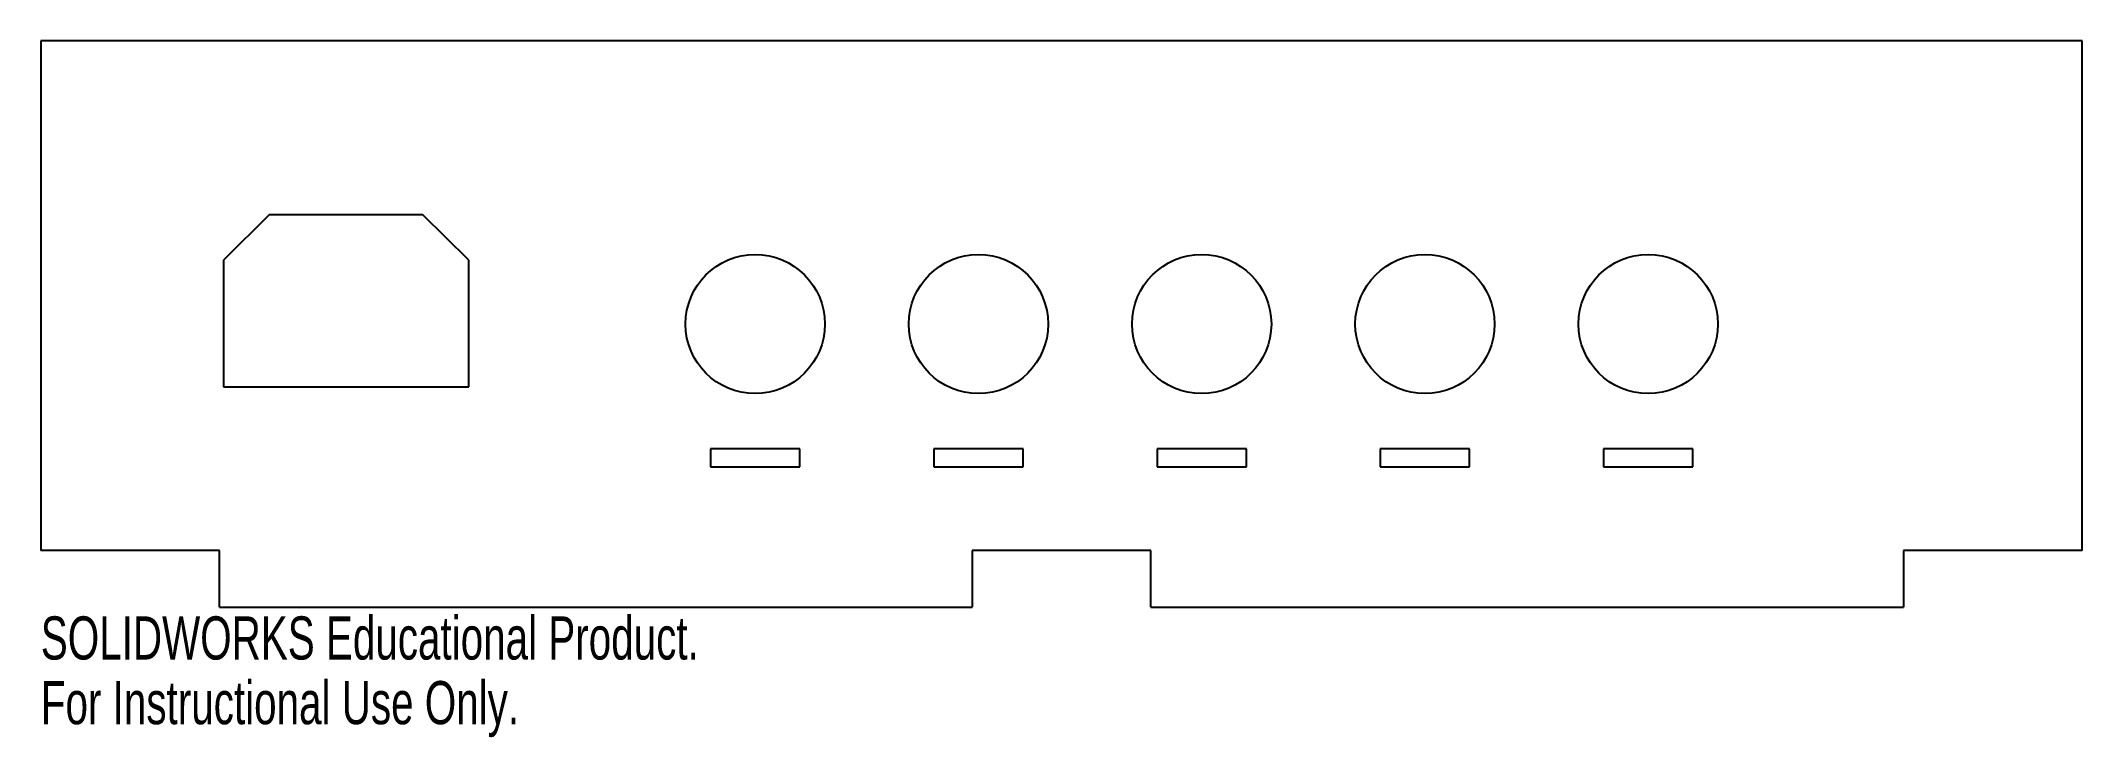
# Model space of a CAD drawing. Header units: millimetres. Extents: x -114 to 114, y -46 to 32.
import ezdxf

# ---------------------------------------------------------------- set-up
doc = ezdxf.new("R2010")
doc.units = ezdxf.units.MM
doc.styles.add('SLDTEXTSTYLE0', font='TXT', dxfattribs={"width": 0.7})

msp = doc.modelspace()

# ---------------------------------------------------------------- linework, layer by layer
at = {"color": 7, "linetype": 'Continuous', "lineweight": 25}
for p, q in [((-114.3, 31.75), (-114.3, -25.4)), ((114.3, 31.75), (-114.3, 31.75)), ((114.3, -25.4), (114.3, 31.75)), ((-88.72, 12.26), (-93.86, 7.17)), ((-71.51, 12.26), (-88.72, 12.26)), ((-66.36, 7.17), (-71.51, 12.26)), ((-93.86, 7.17), (-93.86, -7.04)), ((-66.36, -7.04), (-66.36, 7.17)), ((-93.86, -7.04), (-66.36, -7.04)), ((-29.3, -14), (-39.3, -14)), ((-39.3, -14), (-39.3, -16)), ((-39.3, -16), (-29.3, -16)), ((-29.3, -16), (-29.3, -14)), ((-14.3, -14), (-14.3, -16)), ((-4.3, -14), (-14.3, -14)), ((-14.3, -16), (-4.3, -16)), ((-4.3, -16), (-4.3, -14)), ((10.7, -14), (10.7, -16)), ((20.7, -14), (10.7, -14)), ((10.7, -16), (20.7, -16)), ((20.7, -16), (20.7, -14)), ((35.7, -14), (35.7, -16)), ((45.7, -14), (35.7, -14)), ((35.7, -16), (45.7, -16)), ((45.7, -16), (45.7, -14)), ((60.7, -14), (60.7, -16)), ((70.7, -14), (60.7, -14)), ((60.7, -16), (70.7, -16)), ((70.7, -16), (70.7, -14)), ((-94.3, -25.4), (-114.3, -25.4)), ((-94.3, -31.75), (-94.3, -25.4)), ((-10, -25.4), (-10, -31.75)), ((10, -25.4), (-10, -25.4)), ((10, -31.75), (10, -25.4)), ((94.3, -25.4), (94.3, -31.75)), ((114.3, -25.4), (94.3, -25.4)), ((-94.3, -31.75), (-10, -31.75)), ((10, -31.75), (94.3, -31.75))]:
    msp.add_line(p, q, dxfattribs=at)
for centre in [(-34.3, 0), (-9.3, 0), (15.7, 0), (40.7, 0), (65.7, 0)]:
    msp.add_circle(centre, 7.8, dxfattribs=at)

# ---------------------------------------------------------------- texts
at = {"color": 7, "linetype": 'Continuous', "char_height": 4.8336, "attachment_point": 1, "style": 'SLDTEXTSTYLE0'}
for s, insert in [('SOLIDWORKS Educational Product.', (-114.3, -32.77)), ('For Instructional Use Only.', (-114.3, -40.02))]:
    msp.add_mtext(s, dxfattribs=dict(at, insert=insert))

doc.saveas('drawing.dxf')
